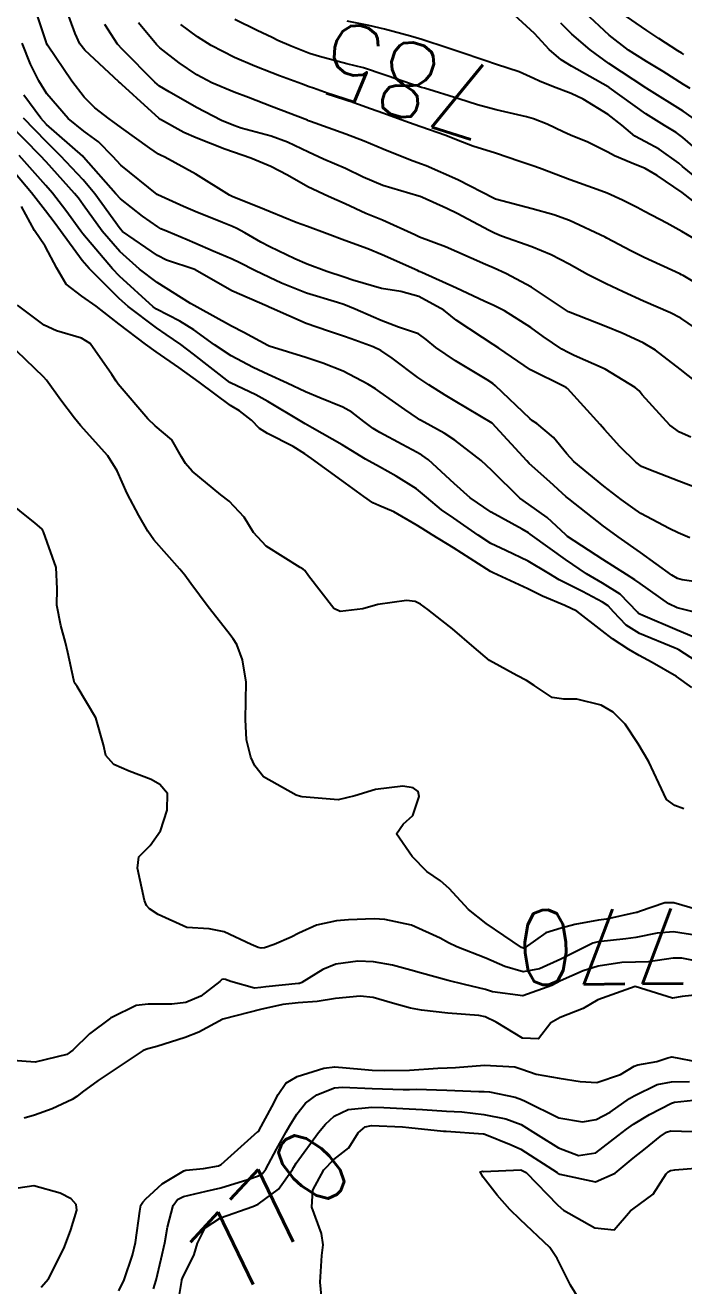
# Model space of a CAD drawing. Header units: metres. Extents: x 307586 to 320046, y 7427249 to 7434250.
# Drawn here: x 319175.5 to 319210.7, y 7429611.4 to 7429678.8 of the extents above; entities that cross this region are included whole.
import ezdxf
from ezdxf.enums import TextEntityAlignment as Align

# ---------------------------------------------------------------- set-up
doc = ezdxf.new("R2010")
doc.units = ezdxf.units.M
doc.header["$MEASUREMENT"] = 0
for name, color, linetype in [('Cotas', 45, 'Continuous'), ('Curvas de Nivel 1m', 11, 'Continuous'), ('Curvas de Nivel 5m', 15, 'Continuous')]:
    doc.layers.add(name, color=color, linetype=linetype)
doc.styles.add('Style-STANDARD', font='STANDARD.shx')

msp = doc.modelspace()

# ---------------------------------------------------------------- linework, layer by layer
at = {"layer": 'Curvas de Nivel 1m', "flags": 128}
for points, elevation in [([(319211.812, 7429659.397), (319210.528, 7429660.41), (319209.206, 7429661.423), (319208.547, 7429661.823), (319207.44, 7429662.335), (319206.555, 7429662.69), (319204.563, 7429663.48), (319202.582, 7429664.802), (319201.219, 7429665.524), (319200.596, 7429665.803), (319200.122, 7429666.01), (319198.604, 7429666.687), (319197.995, 7429666.947), (319196.612, 7429667.474), (319196.363, 7429667.583), (319194.621, 7429668.37), (319193.742, 7429668.731), (319192.629, 7429669.239), (319191.746, 7429669.639), (319190.641, 7429670.162), (319189.544, 7429670.772), (319188.657, 7429671.25), (319187.6, 7429671.691), (319186.666, 7429672.005), (319186.202, 7429672.171), (319184.673, 7429672.766), (319184.009, 7429673.062), (319182.774, 7429673.749), (319182.684, 7429673.819), (319182.105, 7429674.339), (319180.701, 7429675.62), (319180.622, 7429675.691), (319180.533, 7429675.773), (319178.728, 7429677.452), (319178.461, 7429677.803), (319178.203, 7429678.34), (319177.67, 7429679.811)], 781), ([(319212.267, 7429671.394), (319210.677, 7429672.785), (319210.317, 7429673.052), (319209.685, 7429673.425), (319208.692, 7429674.047), (319206.73, 7429675.46), (319206.713, 7429675.474), (319206.683, 7429675.49), (319204.724, 7429676.604), (319204.173, 7429676.934), (319203.523, 7429677.498), (319203.146, 7429677.913), (319202.741, 7429678.345), (319201.465, 7429679.523)], 787), ([(319211.072, 7429675.406), (319210.715, 7429675.625), (319209.62, 7429676.325), (319208.727, 7429676.846), (319207.767, 7429677.45), (319206.741, 7429678.255), (319205.438, 7429679.473)], 789), ([(319211.346, 7429662.611), (319210.56, 7429663.135), (319210.018, 7429663.415), (319208.572, 7429664.045), (319207.49, 7429664.536), (319206.585, 7429664.964), (319205.581, 7429665.47), (319204.598, 7429666.018), (319203.637, 7429666.529), (319202.607, 7429666.95), (319200.99, 7429667.526), (319200.614, 7429667.681), (319200.32, 7429667.829), (319198.625, 7429668.723), (319198.06, 7429668.992), (319196.762, 7429669.578), (319196.634, 7429669.632), (319196.561, 7429669.654), (319194.642, 7429670.224), (319193.591, 7429670.674), (319192.655, 7429671.131), (319191.477, 7429671.642), (319190.667, 7429672.011), (319189.551, 7429672.546), (319188.675, 7429672.867), (319187.077, 7429673.298), (319186.68, 7429673.425), (319186.033, 7429673.706), (319184.693, 7429674.402), (319183.225, 7429675.223), (319182.71, 7429675.542), (319182.463, 7429675.752), (319180.729, 7429677.497), (319180.475, 7429677.774), (319179.785, 7429678.826)], 782), ([(319212.576, 7429664.276), (319210.691, 7429665.409), (319210.593, 7429665.457), (319210.505, 7429665.5), (319208.602, 7429666.387), (319207.901, 7429666.736), (319206.612, 7429667.412), (319206.515, 7429667.461), (319204.622, 7429668.354), (319203.789, 7429668.657), (319202.628, 7429668.981), (319200.66, 7429669.502), (319200.633, 7429669.513), (319200.598, 7429669.53), (319198.648, 7429670.529), (319196.963, 7429671.271), (319196.66, 7429671.385), (319196.122, 7429671.585), (319194.669, 7429672.164), (319193.646, 7429672.589), (319192.676, 7429672.962), (319190.789, 7429673.649), (319190.683, 7429673.687), (319190.624, 7429673.71), (319188.695, 7429674.453), (319187.472, 7429674.921), (319186.706, 7429675.22), (319185.518, 7429675.712), (319184.717, 7429676.134), (319183.767, 7429676.778), (319182.731, 7429677.58), (319182.558, 7429677.752), (319181.588, 7429678.918)], 783), ([(319211.23, 7429667.404), (319210.617, 7429667.771), (319209.825, 7429668.214), (319208.627, 7429668.837), (319208.236, 7429669.043), (319207.442, 7429669.448), (319206.638, 7429669.809), (319206.097, 7429670.01), (319204.649, 7429670.528), (319203.009, 7429671.153), (319202.659, 7429671.28), (319201.965, 7429671.517), (319200.667, 7429671.95), (319199.458, 7429672.329), (319198.674, 7429672.63), (319198.011, 7429672.901), (319196.681, 7429673.361), (319196.013, 7429673.587), (319194.69, 7429674.066), (319193.978, 7429674.326), (319192.7, 7429674.792), (319190.937, 7429675.42), (319190.711, 7429675.506), (319190.293, 7429675.656), (319189.129, 7429676.086), (319188.719, 7429676.24), (319187.811, 7429676.601), (319186.727, 7429677.072), (319185.478, 7429677.713), (319184.737, 7429678.168), (319183.848, 7429678.837)], 784), ([(319211.429, 7429670.625), (319210.66, 7429671.247), (319210.451, 7429671.412), (319209.408, 7429672.16), (319208.674, 7429672.559), (319208.102, 7429672.871), (319207.409, 7429673.453), (319206.691, 7429674.016), (319205.342, 7429674.834), (319204.708, 7429675.141), (319203.757, 7429675.494), (319203.011, 7429675.801), (319202.717, 7429675.948), (319201.936, 7429676.302), (319200.725, 7429676.7), (319200.098, 7429676.911), (319198.731, 7429677.371), (319198.141, 7429677.566), (319196.737, 7429678.032), (319196.115, 7429678.211), (319194.743, 7429678.574), (319193.9, 7429678.768), (319192.747, 7429679.002)], 786), ([(319211.83, 7429673.399), (319210.695, 7429674.194), (319208.741, 7429675.411), (319208.713, 7429675.427), (319208.695, 7429675.44), (319206.726, 7429676.748), (319205.719, 7429677.47), (319204.741, 7429678.311), (319204.162, 7429678.903)], 788), ([(319212.01, 7429653.834), (319210.458, 7429654.432), (319208.851, 7429655.043), (319208.47, 7429655.217), (319208.168, 7429655.435), (319207.313, 7429656.279), (319206.49, 7429657.194), (319206.256, 7429657.462), (319204.512, 7429659.378), (319204.453, 7429659.421), (319204.325, 7429659.483), (319202.526, 7429660.372), (319200.838, 7429661.527), (319200.545, 7429661.739), (319199.973, 7429662.111), (319198.558, 7429663.026), (319198.27, 7429663.265), (319197.903, 7429663.56), (319196.574, 7429664.289), (319195.605, 7429664.562), (319194.58, 7429664.728), (319193.044, 7429665.165), (319192.588, 7429665.322), (319191.647, 7429665.639), (319190.597, 7429666.028), (319189.949, 7429666.307), (319188.606, 7429666.953), (319188.132, 7429667.201), (319187.265, 7429667.69), (319186.841, 7429667.922), (319186.616, 7429668.028), (319186.075, 7429668.249), (319184.624, 7429668.838), (319184.004, 7429669.107), (319182.633, 7429669.722), (319182.588, 7429669.75), (319180.656, 7429671.313), (319180.214, 7429671.777), (319179.45, 7429672.568), (319178.676, 7429673.128), (319177.831, 7429673.809), (319176.696, 7429675.132), (319176.259, 7429675.824), (319175.831, 7429676.714), (319175.383, 7429677.833)], 779), ([(319211.041, 7429651.404), (319210.426, 7429651.67), (319209.947, 7429651.895), (319208.436, 7429652.706), (319207.998, 7429652.996), (319207.384, 7429653.446), (319206.453, 7429654.156), (319204.845, 7429655.476), (319204.477, 7429655.893), (319203.762, 7429656.767), (319202.87, 7429657.504), (319202.641, 7429657.655), (319202.496, 7429657.774), (319200.657, 7429659.529), (319200.515, 7429659.642), (319200.216, 7429659.835), (319198.533, 7429660.864), (319197.469, 7429661.566), (319196.967, 7429661.994), (319196.55, 7429662.304), (319195.486, 7429662.658), (319194.557, 7429663.014), (319194.147, 7429663.194), (319193.174, 7429663.621), (319192.566, 7429663.866), (319192.227, 7429663.974), (319190.575, 7429664.48), (319189.236, 7429665.01), (319188.587, 7429665.303), (319187.811, 7429665.682), (319187.003, 7429666.1), (319186.599, 7429666.296), (319185.587, 7429666.726), (319184.607, 7429667.151), (319184.2, 7429667.317), (319183.174, 7429667.742), (319182.782, 7429667.915), (319182.616, 7429668.011), (319181.8, 7429668.579), (319180.63, 7429669.507), (319180.376, 7429669.773), (319178.662, 7429671.748), (319178.611, 7429671.801), (319176.68, 7429673.494), (319176.375, 7429673.823), (319175.469, 7429675.058)], 778), ([(319212.388, 7429648.912), (319210.634, 7429649.164), (319210.391, 7429649.234), (319210.084, 7429649.413), (319208.411, 7429650.61), (319207.219, 7429651.448), (319206.755, 7429651.784), (319206.429, 7429652.032), (319204.58, 7429653.479), (319204.445, 7429653.59), (319203.562, 7429654.388), (319202.471, 7429655.374), (319202.338, 7429655.511), (319200.493, 7429657.53), (319198.505, 7429658.71), (319197.98, 7429659.03), (319197.11, 7429659.571), (319196.519, 7429659.968), (319195.136, 7429660.992), (319194.54, 7429661.412), (319194.132, 7429661.606), (319192.955, 7429662.032), (319192.548, 7429662.173), (319191.751, 7429662.437), (319190.555, 7429662.86), (319188.703, 7429663.669), (319188.564, 7429663.734), (319188.46, 7429663.776), (319186.576, 7429664.595), (319184.616, 7429665.72), (319184.593, 7429665.732), (319183.095, 7429666.239), (319182.6, 7429666.487), (319180.742, 7429667.769), (319180.614, 7429667.907), (319179.254, 7429669.784), (319178.644, 7429670.531), (319177.432, 7429671.812), (319176.67, 7429672.551), (319175.441, 7429673.832)], 777), ([(319211.433, 7429647.399), (319210.375, 7429647.653), (319209.919, 7429647.874), (319208.388, 7429648.958), (319208.11, 7429649.154), (319207.666, 7429649.441), (319206.405, 7429650.237), (319204.509, 7429651.479), (319204.424, 7429651.554), (319203.429, 7429652.492), (319202.44, 7429653.175), (319201.961, 7429653.515), (319200.465, 7429655.005), (319199.89, 7429655.536), (319198.484, 7429656.627), (319197.916, 7429656.987), (319196.862, 7429657.574), (319196.626, 7429657.71), (319196.495, 7429657.799), (319195.827, 7429658.26), (319194.509, 7429659.181), (319194.261, 7429659.355), (319193.849, 7429659.61), (319192.523, 7429660.299), (319191.432, 7429660.738), (319190.534, 7429661.032), (319188.57, 7429661.642), (319188.543, 7429661.654), (319188.508, 7429661.671), (319187.227, 7429662.367), (319186.553, 7429662.709), (319184.724, 7429663.718), (319184.564, 7429663.809), (319184.372, 7429663.917), (319182.582, 7429665.046), (319181.641, 7429665.759), (319180.597, 7429666.699), (319179.645, 7429667.78), (319178.627, 7429669.195), (319178.381, 7429669.544), (319178.172, 7429669.797), (319176.658, 7429671.485), (319176.34, 7429671.823), (319174.68, 7429673.516)], 776), ([(319212.335, 7429644.198), (319210.451, 7429645.409), (319210.353, 7429645.461), (319210.268, 7429645.497), (319208.362, 7429646.294), (319207.65, 7429646.725), (319206.975, 7429647.451), (319206.68, 7429647.76), (319206.378, 7429647.962), (319205.321, 7429648.533), (319204.388, 7429648.993), (319204.061, 7429649.157), (319203.51, 7429649.493), (319202.403, 7429650.16), (319201.216, 7429650.716), (319200.416, 7429651.102), (319199.747, 7429651.537), (319198.432, 7429652.445), (319197.771, 7429652.895), (319196.979, 7429653.572), (319196.449, 7429654.013), (319195.361, 7429654.69), (319194.467, 7429655.187), (319193.728, 7429655.611), (319192.944, 7429656.09), (319192.48, 7429656.365), (319190.867, 7429657.269), (319190.491, 7429657.491), (319190.233, 7429657.653), (319188.503, 7429658.685), (319187.864, 7429659.037), (319186.513, 7429659.681), (319186.477, 7429659.7), (319184.535, 7429661.21), (319183.858, 7429661.73), (319183.077, 7429662.271), (319182.552, 7429662.62), (319181.04, 7429663.765), (319180.567, 7429664.193), (319178.962, 7429665.786), (319178.589, 7429666.221), (319177.428, 7429667.808), (319177.08, 7429668.276), (319176.624, 7429668.879), (319175.872, 7429669.828), (319174.655, 7429671.289)], 774), ([(319211.16, 7429643.402), (319210.332, 7429643.996), (319209.03, 7429644.736), (319208.348, 7429645.11), (319207.781, 7429645.439), (319206.91, 7429646.003), (319206.363, 7429646.434), (319205.007, 7429647.474), (319204.376, 7429647.785), (319203.175, 7429648.292), (319202.385, 7429648.675), (319200.541, 7429649.529), (319200.394, 7429649.604), (319200.208, 7429649.719), (319198.413, 7429650.874), (319197.284, 7429651.567), (319196.748, 7429651.897), (319196.428, 7429652.096), (319195.24, 7429652.787), (319194.438, 7429653.124), (319194.11, 7429653.276), (319193.633, 7429653.612), (319192.455, 7429654.459), (319190.827, 7429655.646), (319190.475, 7429655.896), (319189.861, 7429656.274), (319188.486, 7429656.971), (319188.048, 7429657.236), (319187.63, 7429657.683), (319186.983, 7429658.178), (319186.501, 7429658.48), (319184.827, 7429659.717), (319184.516, 7429659.956), (319183.752, 7429660.504), (319182.537, 7429661.339), (319181.968, 7429661.756), (319180.553, 7429662.821), (319179.325, 7429663.782), (319178.568, 7429664.313), (319177.728, 7429664.956), (319177.232, 7429665.81), (319176.6, 7429666.979), (319176.036, 7429667.826), (319175.346, 7429669.112)], 773), ([(319210.726, 7429636.927), (319210.25, 7429637.102), (319209.798, 7429637.415), (319209.387, 7429638.294), (319208.857, 7429639.424), (319208.287, 7429640.392), (319207.589, 7429641.441), (319206.947, 7429642.088), (319206.313, 7429642.452), (319205.013, 7429642.776), (319204.316, 7429642.772), (319203.688, 7429642.86), (319202.722, 7429643.504), (319202.327, 7429643.777), (319201.804, 7429644.042), (319200.343, 7429644.849), (319199.53, 7429645.538), (319198.363, 7429646.53), (319197.796, 7429646.987), (319197.053, 7429647.57), (319196.66, 7429647.86), (319196.377, 7429648.002), (319195.916, 7429648.046), (319194.375, 7429647.831), (319193.572, 7429647.612), (319192.371, 7429647.471), (319192.025, 7429647.633), (319190.67, 7429649.368), (319190.473, 7429649.649), (319190.394, 7429649.727), (319190.237, 7429649.81), (319188.412, 7429650.952), (319187.74, 7429651.68), (319187.243, 7429652.5), (319186.439, 7429653.358), (319185.986, 7429653.705), (319184.461, 7429654.958), (319184.107, 7429655.365), (319183.898, 7429655.729), (319183.373, 7429656.633), (319182.487, 7429657.388), (319182.093, 7429657.754), (319180.511, 7429659.614), (319180.391, 7429659.771), (319180.161, 7429660.131), (319179.007, 7429661.785), (319178.546, 7429662.065), (319177.203, 7429662.464), (319176.552, 7429662.763), (319175.131, 7429663.834)], 772), ([(319211.904, 7429631.393), (319210.188, 7429631.9), (319209.709, 7429631.894), (319208.365, 7429631.428), (319208.225, 7429631.387), (319208.182, 7429631.379), (319206.598, 7429631.032), (319206.176, 7429630.973), (319204.905, 7429630.74), (319204.169, 7429630.552), (319203.359, 7429630.298), (319202.256, 7429629.508), (319202.153, 7429629.481), (319202.051, 7429629.511), (319200.172, 7429630.79), (319199.223, 7429631.54), (319198.194, 7429632.667), (319197.719, 7429633.078), (319196.989, 7429633.568), (319196.215, 7429634.373), (319195.375, 7429635.589), (319195.731, 7429636.092), (319196.243, 7429636.567), (319196.588, 7429637.575), (319196.533, 7429637.853), (319196.258, 7429638.049), (319195.72, 7429638.124), (319194.256, 7429637.945), (319193.144, 7429637.617), (319192.251, 7429637.407), (319190.339, 7429637.563), (319190.252, 7429637.582), (319190.009, 7429637.652), (319188.263, 7429638.631), (319187.807, 7429639.215), (319187.592, 7429639.68), (319187.37, 7429640.6), (319187.307, 7429641.685), (319187.323, 7429642.695), (319187.347, 7429643.685), (319187.143, 7429644.886), (319186.841, 7429645.693), (319186.658, 7429645.997), (319186.36, 7429646.376), (319185.316, 7429647.711), (319184.385, 7429648.964), (319184.071, 7429649.406), (319183.808, 7429649.729), (319182.416, 7429651.286), (319182.095, 7429651.753), (319181.604, 7429652.586), (319180.98, 7429653.765), (319180.455, 7429654.979), (319179.961, 7429655.775), (319178.487, 7429657.405), (319178.171, 7429657.795), (319177.446, 7429658.75), (319176.68, 7429659.817), (319176.516, 7429660.008), (319174.619, 7429661.839)], 771), ([(319212.145, 7429628.646), (319210.618, 7429628.935), (319210.148, 7429628.94), (319208.832, 7429628.737), (319208.146, 7429628.721), (319207.422, 7429628.718), (319206.144, 7429628.521), (319205.353, 7429628.256), (319204.135, 7429627.723), (319203.669, 7429627.487), (319202.127, 7429626.93), (319200.509, 7429627.146), (319200.13, 7429627.27), (319199.007, 7429627.541), (319198.135, 7429627.749), (319196.703, 7429628.136), (319196.14, 7429628.308), (319195.169, 7429628.564), (319194.144, 7429628.743), (319193.307, 7429628.775), (319192.143, 7429628.617), (319191.438, 7429628.339), (319190.316, 7429627.648), (319190.187, 7429627.595), (319190.132, 7429627.587), (319188.386, 7429627.411), (319188.13, 7429627.366), (319187.79, 7429627.337), (319186.52, 7429627.694), (319186.237, 7429627.801), (319186.134, 7429627.825), (319186.036, 7429627.799), (319185.931, 7429627.702), (319184.922, 7429626.911), (319184.116, 7429626.565), (319183.366, 7429626.479), (319182.114, 7429626.482), (319181.464, 7429626.406), (319180.16, 7429625.769), (319180.121, 7429625.751), (319180.103, 7429625.737), (319178.98, 7429624.895), (319178.085, 7429624.018), (319177.759, 7429623.795), (319176.079, 7429623.391), (319174.411, 7429623.506)], 769), ([(319212.13, 7429627.058), (319210.642, 7429626.89), (319210.127, 7429626.807), (319208.133, 7429627.43), (319206.126, 7429626.723), (319205.34, 7429626.249), (319204.116, 7429625.775), (319203.613, 7429625.487), (319202.96, 7429624.637), (319202.1, 7429624.667), (319200.706, 7429625.524), (319200.116, 7429625.801), (319199.779, 7429625.871), (319198.117, 7429625.997), (319196.71, 7429626.162), (319196.12, 7429626.277), (319195.169, 7429626.543), (319194.125, 7429626.838), (319193.427, 7429626.912), (319192.124, 7429626.779), (319191.142, 7429626.62), (319190.122, 7429626.552), (319189.307, 7429626.472), (319188.118, 7429626.195), (319186.164, 7429625.699), (319186.103, 7429625.675), (319184.814, 7429624.995), (319184.093, 7429624.706), (319182.571, 7429624.226), (319182.086, 7429624.101), (319181.836, 7429624.002), (319181.464, 7429623.756), (319180.073, 7429622.827), (319179.435, 7429622.411), (319178.582, 7429621.785), (319178.294, 7429621.553), (319178.057, 7429621.395), (319176.973, 7429620.882), (319176.044, 7429620.559), (319175.482, 7429620.385)], 768), ([(319180.538, 7429611.157), (319180.821, 7429611.757), (319181.277, 7429613.071), (319181.432, 7429613.748), (319181.66, 7429615.426), (319181.717, 7429615.744), (319181.82, 7429615.908), (319181.988, 7429616.075), (319182.85, 7429616.882), (319184.011, 7429617.573), (319184.124, 7429617.606), (319185.059, 7429617.71), (319185.87, 7429617.846), (319186.015, 7429617.918), (319187.963, 7429619.671), (319187.999, 7429619.705), (319188.034, 7429619.758), (319188.711, 7429621.006), (319189.048, 7429621.66), (319189.462, 7429622.263), (319190.073, 7429622.618), (319191.502, 7429623.061), (319192.078, 7429623.14), (319193.484, 7429623.013), (319194.077, 7429622.958), (319194.728, 7429622.942), (319196.077, 7429622.961), (319197.587, 7429623.066), (319198.078, 7429623.076), (319198.532, 7429623.092), (319200.08, 7429623.221), (319201.702, 7429623.129), (319202.078, 7429623.015), (319202.832, 7429622.735), (319204.073, 7429622.52), (319205.193, 7429622.348), (319206.071, 7429622.291), (319207.351, 7429622.716), (319208.08, 7429623.168), (319208.268, 7429623.241), (319209.283, 7429623.418), (319209.876, 7429623.623), (319210.087, 7429623.674), (319211.557, 7429623.388)], 768), ([(319182.401, 7429611.27), (319182.534, 7429611.734), (319182.81, 7429612.876), (319182.995, 7429613.73), (319183.138, 7429614.562), (319183.438, 7429615.725), (319183.67, 7429616.041), (319183.99, 7429616.212), (319185.214, 7429616.489), (319185.997, 7429616.669), (319187.436, 7429617.11), (319188.009, 7429617.304), (319188.231, 7429617.447), (319188.388, 7429617.666), (319188.958, 7429618.727), (319189.487, 7429619.655), (319189.685, 7429620.007), (319190.047, 7429620.597), (319190.512, 7429621.187), (319191.117, 7429621.634), (319192.067, 7429622.006), (319192.494, 7429622.042), (319194.067, 7429621.968), (319195.723, 7429621.927), (319196.066, 7429621.93), (319196.432, 7429621.94), (319198.066, 7429621.886), (319199.774, 7429621.825), (319200.066, 7429621.823), (319200.341, 7429621.801), (319201.722, 7429621.505), (319202.061, 7429621.396), (319202.258, 7429621.3), (319204.047, 7429620.413), (319205.318, 7429620.193), (319206.046, 7429620.32), (319206.789, 7429620.711), (319207.82, 7429621.434), (319208.065, 7429621.59), (319209.295, 7429622.193), (319210.072, 7429622.333), (319211.025, 7429622.349)], 769), ([(319191.439, 7429610.108), (319191.296, 7429611.63), (319191.386, 7429613.058), (319191.466, 7429613.627), (319191.374, 7429614.227), (319190.849, 7429615.637), (319190.91, 7429616.544), (319191.487, 7429617.628), (319192.019, 7429618.181), (319192.826, 7429618.811), (319193.328, 7429619.607), (319193.705, 7429619.937), (319194.039, 7429619.993), (319195.7, 7429619.922), (319196.038, 7429619.899), (319197.885, 7429619.702), (319198.035, 7429619.691), (319200.011, 7429619.552), (319200.033, 7429619.549), (319200.094, 7429619.529), (319201.493, 7429618.973), (319202.025, 7429618.735), (319203.955, 7429617.481), (319204.012, 7429617.437), (319204.096, 7429617.396), (319206.008, 7429616.997), (319207.05, 7429617.444), (319208.021, 7429618.263), (319208.673, 7429618.777), (319209.46, 7429619.416), (319209.797, 7429619.652), (319210.038, 7429619.717), (319211.76, 7429619.661)], 771), ([(319205.913, 7429609.46), (319204.672, 7429611.473), (319203.957, 7429612.893), (319203.563, 7429613.484), (319201.985, 7429614.975), (319201.427, 7429615.508), (319200.752, 7429616.271), (319200.01, 7429617.232), (319199.837, 7429617.532), (319199.992, 7429617.551), (319200.013, 7429617.547), (319200.031, 7429617.548), (319202.014, 7429617.628), (319202.299, 7429617.497), (319203.995, 7429615.736), (319204.29, 7429615.477), (319205.979, 7429614.534), (319206.998, 7429614.424), (319207.874, 7429615.432), (319207.994, 7429615.53), (319209.092, 7429616.329), (319209.786, 7429617.412), (319209.897, 7429617.529), (319210.015, 7429617.588), (319210.245, 7429617.636), (319212.017, 7429617.775)], 772), ([(319176.384, 7429611.365), (319176.782, 7429611.807), (319177.6, 7429613.436), (319177.75, 7429613.793), (319177.969, 7429614.422), (319178.298, 7429615.469), (319178.26, 7429615.787), (319177.987, 7429616.08), (319177.412, 7429616.378), (319175.997, 7429616.784), (319175.164, 7429616.659)], 767)]:
    msp.add_lwpolyline(points, dxfattribs=dict(at, elevation=elevation))
at = {"layer": 'Curvas de Nivel 5m', "flags": 128}
for points, elevation in [([(319211.102, 7429656.788), (319210.489, 7429657.046), (319209.984, 7429657.415), (319208.509, 7429659.048), (319208.334, 7429659.256), (319208.135, 7429659.436), (319206.527, 7429660.412), (319204.865, 7429661.149), (319204.54, 7429661.3), (319204.213, 7429661.485), (319203.214, 7429662.164), (319202.554, 7429662.633), (319201.142, 7429663.524), (319200.567, 7429663.813), (319200.053, 7429664.052), (319198.581, 7429664.744), (319196.721, 7429665.578), (319196.632, 7429665.618), (319196.593, 7429665.637), (319196.49, 7429665.685), (319194.602, 7429666.523), (319193.838, 7429666.844), (319192.61, 7429667.295), (319191.674, 7429667.639), (319190.617, 7429668.034), (319190.024, 7429668.251), (319188.624, 7429668.817), (319188.024, 7429669.076), (319186.632, 7429669.614), (319186.446, 7429669.702), (319184.65, 7429670.834), (319182.998, 7429671.745), (319182.765, 7429671.85), (319182.664, 7429671.905), (319182.203, 7429672.219), (319180.678, 7429673.314), (319180.413, 7429673.507), (319180.026, 7429673.78), (319179.266, 7429674.369), (319178.694, 7429674.954), (319178.029, 7429675.807), (319176.731, 7429677.722), (319176.682, 7429677.821), (319176.654, 7429677.9), (319176.021, 7429679.827)], 780), ([(319210.731, 7429677.228), (319210.611, 7429677.291), (319210.406, 7429677.415), (319209.385, 7429678.076), (319208.744, 7429678.507), (319207.371, 7429679.454)], 790), ([(319211.214, 7429669.404), (319210.64, 7429669.849), (319209.308, 7429670.768), (319208.658, 7429671.134), (319207.906, 7429671.441), (319207.026, 7429671.816), (319206.668, 7429672.003), (319205.602, 7429672.542), (319204.677, 7429672.908), (319204.283, 7429673.09), (319203.417, 7429673.499), (319202.687, 7429673.787), (319202.312, 7429673.89), (319200.694, 7429674.262), (319199.698, 7429674.545), (319198.702, 7429674.86), (319196.865, 7429675.424), (319196.711, 7429675.469), (319196.344, 7429675.584), (319194.718, 7429676.14), (319193.612, 7429676.507), (319192.724, 7429676.73), (319191.259, 7429677.114), (319190.729, 7429677.282), (319190.457, 7429677.381), (319189.755, 7429677.665), (319189.044, 7429677.983), (319188.737, 7429678.128), (319187.924, 7429678.506), (319186.747, 7429679.093)], 785), ([(319211.938, 7429645.814), (319210.364, 7429646.471), (319208.543, 7429647.257), (319208.372, 7429647.328), (319208.307, 7429647.366), (319208.247, 7429647.432), (319207.321, 7429648.385), (319206.388, 7429648.978), (319205.529, 7429649.469), (319204.404, 7429650.242), (319202.638, 7429651.507), (319202.515, 7429651.599), (319202.424, 7429651.663), (319202.084, 7429651.856), (319200.435, 7429652.776), (319199.317, 7429653.541), (319198.454, 7429654.305), (319197.08, 7429655.571), (319196.721, 7429655.822), (319196.477, 7429655.961), (319195.679, 7429656.39), (319194.487, 7429657.037), (319194.133, 7429657.249), (319193.637, 7429657.613), (319192.982, 7429658.107), (319192.5, 7429658.382), (319191.275, 7429658.872), (319190.508, 7429659.203), (319189.542, 7429659.66), (319188.52, 7429660.125), (319187.712, 7429660.496), (319186.534, 7429661.126), (319185.655, 7429661.709), (319184.551, 7429662.509), (319183.805, 7429662.98), (319182.562, 7429663.623), (319182.372, 7429663.752), (319180.579, 7429665.377), (319180.199, 7429665.774), (319178.611, 7429667.652), (319178.51, 7429667.792), (319177.718, 7429668.898), (319176.99, 7429669.815), (319176.639, 7429670.22), (319175.216, 7429671.834)], 775), ([(319211.414, 7429630.147), (319210.167, 7429630.341), (319209.308, 7429630.277), (319208.162, 7429630.05), (319207.631, 7429629.968), (319206.158, 7429629.818), (319205.872, 7429629.748), (319205.325, 7429629.468), (319204.549, 7429629.076), (319204.147, 7429628.889), (319203.016, 7429628.371), (319202.14, 7429628.214), (319201.172, 7429628.49), (319200.147, 7429628.935), (319198.598, 7429629.546), (319198.156, 7429629.753), (319197.708, 7429630.009), (319196.17, 7429630.706), (319194.756, 7429631.013), (319194.174, 7429631.038), (319192.809, 7429630.985), (319192.173, 7429630.936), (319191.101, 7429630.708), (319190.162, 7429630.277), (319189.745, 7429630.068), (319188.833, 7429629.663), (319188.326, 7429629.494), (319188.151, 7429629.479), (319187.993, 7429629.514), (319187.62, 7429629.678), (319186.163, 7429630.356), (319185.368, 7429630.505), (319184.166, 7429630.586), (319182.639, 7429631.28), (319182.18, 7429631.571), (319182.011, 7429631.752), (319181.912, 7429632.026), (319181.545, 7429633.757), (319181.608, 7429634.357), (319182.215, 7429634.953), (319182.761, 7429635.742), (319183.13, 7429636.846), (319183.137, 7429637.737), (319182.737, 7429638.222), (319182.26, 7429638.482), (319181.098, 7429638.928), (319180.268, 7429639.285), (319179.855, 7429639.774), (319179.717, 7429640.34), (319179.31, 7429641.78), (319178.32, 7429643.451), (319178.179, 7429643.649), (319178.133, 7429643.793), (319177.818, 7429645.278), (319177.686, 7429645.8), (319177.442, 7429646.718), (319177.237, 7429647.807), (319177.249, 7429648.675), (319177.185, 7429649.808), (319176.513, 7429651.727), (319176.47, 7429651.819), (319176.455, 7429651.851), (319176.424, 7429651.881), (319176.064, 7429652.186), (319174.44, 7429653.5)], 770), ([(319183.629, 7429610.011), (319183.905, 7429611.72), (319183.91, 7429611.753), (319183.944, 7429611.844), (319184.569, 7429613.102), (319184.745, 7429613.712), (319185.151, 7429614.529), (319185.977, 7429615.073), (319187.707, 7429615.674), (319187.994, 7429615.796), (319189.07, 7429616.592), (319189.815, 7429617.652), (319189.884, 7429617.782), (319190.016, 7429617.986), (319191.21, 7429619.632), (319191.59, 7429620.076), (319192.046, 7429620.498), (319192.802, 7429620.862), (319194.054, 7429620.976), (319194.691, 7429620.956), (319196.053, 7429620.895), (319196.77, 7429620.851), (319198.051, 7429620.771), (319198.866, 7429620.726), (319200.049, 7429620.589), (319201.209, 7429620.349), (319202.041, 7429620.051), (319202.949, 7429619.491), (319204.026, 7429618.802), (319205.095, 7429618.396), (319206.024, 7429618.541), (319207.207, 7429619.442), (319207.662, 7429619.812), (319208.043, 7429620.073), (319208.889, 7429620.583), (319210.06, 7429621.185), (319210.23, 7429621.238), (319211.577, 7429621.387)], 770)]:
    msp.add_lwpolyline(points, dxfattribs=dict(at, elevation=elevation))

# ---------------------------------------------------------------- texts
at = {"layer": 'Cotas', "style": 'Style-STANDARD'}
for s, rotation, p in [('785', 162.22361, (319195.948, 7429675.873, 785)), ('770', 180.60531, (319206.459, 7429629.549, 770)), ('770', 47.11777, (319188.702, 7429615.491, 770))]:
    msp.add_text(s, height=4, rotation=rotation, dxfattribs=at).set_placement(p, align=Align.MIDDLE_CENTER)

doc.saveas('drawing.dxf')
